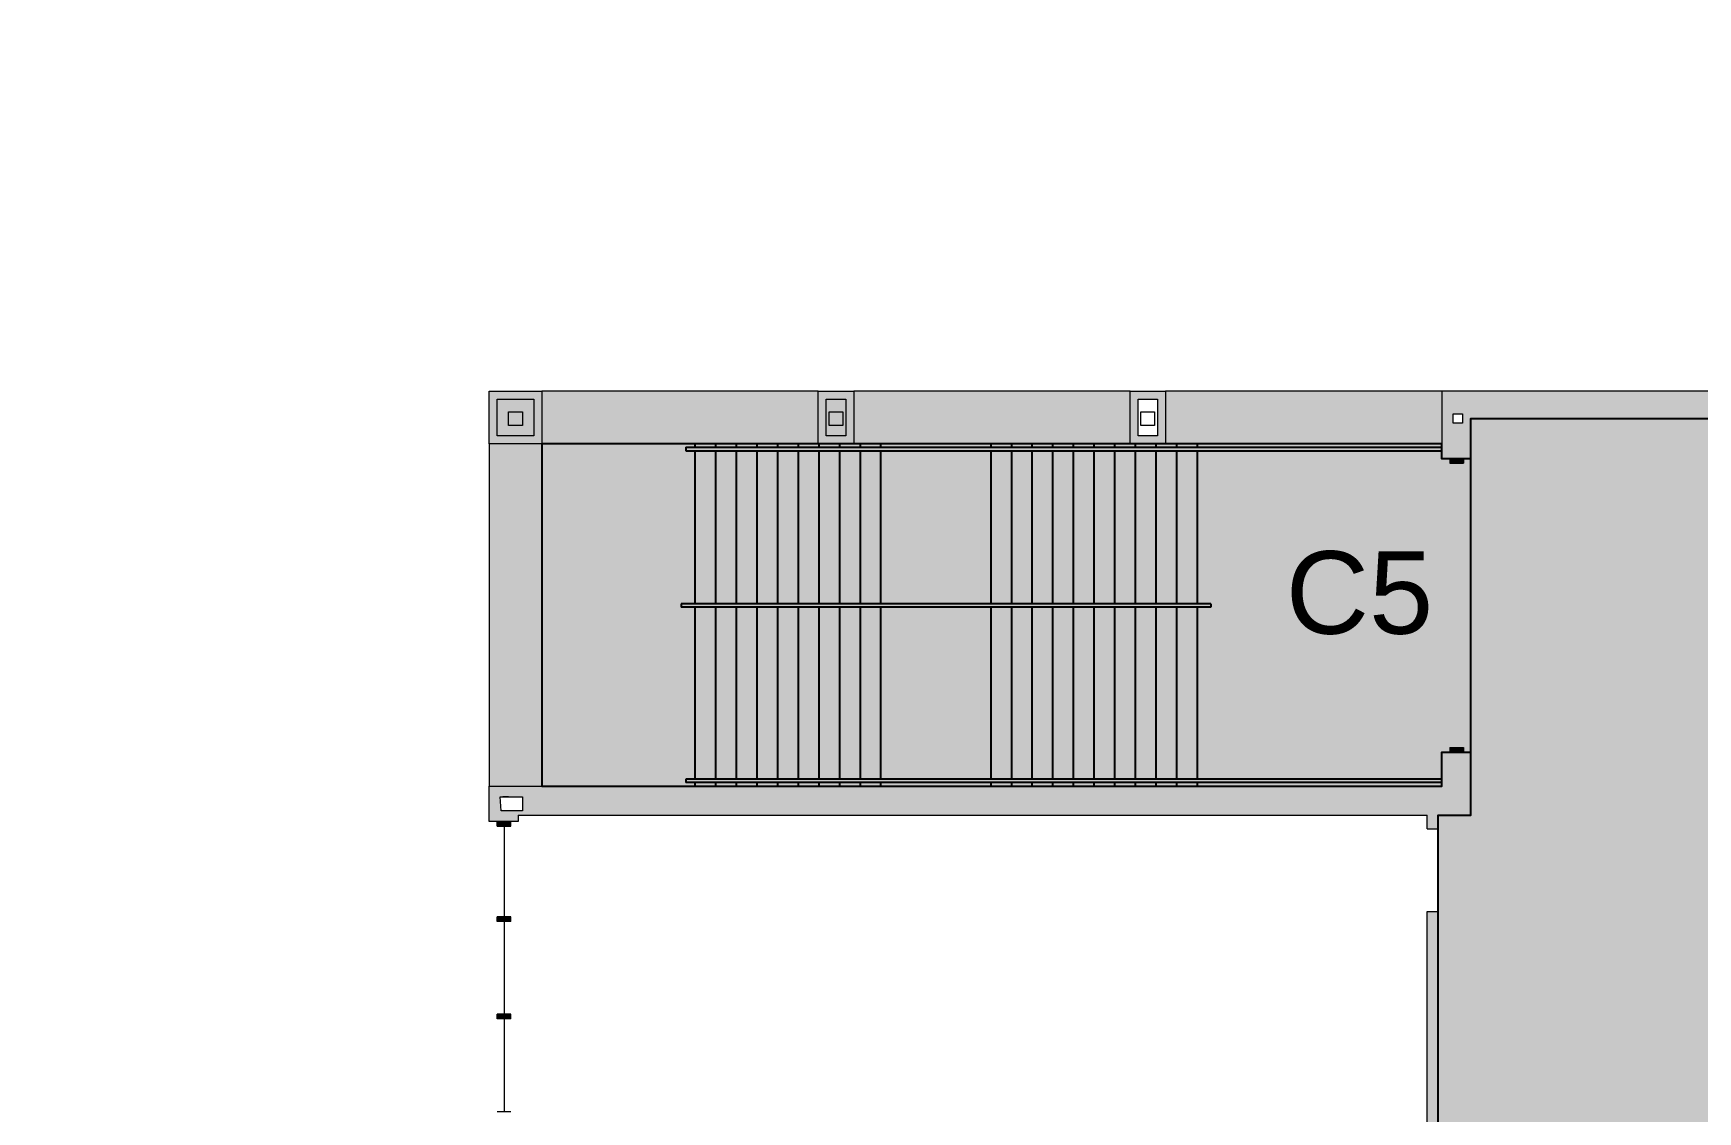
# Model space of a CAD drawing. Extents: x 674 to 9317, y -1087 to 3542.
# Drawn here: x 2009 to 2735, y 2316 to 2786 of the extents above; entities that cross this region are included whole.
import ezdxf

# ---------------------------------------------------------------- set-up
doc = ezdxf.new("R2010")
doc.units = 0
doc.header["$LTSCALE"] = 0.004
doc.header["$MEASUREMENT"] = 0
for name, color, linetype in [('CORRIDOR HATCH', 253, 'CONTINUOUS'), ('SOLID', 7, 'CONTINUOUS'), ('STAIR', 252, 'CONTINUOUS')]:
    doc.layers.add(name, color=color, linetype=linetype)
doc.layers.add('Room Number', color=7, linetype='CONTINUOUS', lineweight=9)
doc.layers.add('WALL', color=7, linetype='CONTINUOUS', lineweight=0)
doc.styles.add('style1', font='arial.ttf')

msp = doc.modelspace()

# ---------------------------------------------------------------- hatches: boundary and pattern name
at = {"layer": 'CORRIDOR HATCH'}
h = msp.add_hatch(color=256, dxfattribs=at)
h.dxf.hatch_style = 1
h.paths.add_polyline_path([(2231.06, 2606.92), (2231.06, 2457.67), (2623.56, 2457.67), (2623.56, 2472.42), (2636.19, 2472.42), (2636.19, 2600.42), (2623.56, 2600.42), (2623.56, 2606.92)])
h.paths.add_polyline_path([(953.26, 1816.22), (958.78, 1818.58), (960.7, 1814.09), (993.79, 1828.26), (991.88, 1832.74), (1132.6, 1892.96), (1137.38, 1895), (1123.37, 1930.12), (1108.42, 1973.58), (936.23, 1973.58), (897.97, 1973.58), (916.1, 1909.37)])
h.paths.add_polyline_path([(1791.5, 1230.86), (1791.5, 1225.98), (1787.5, 1225.98), (1787.5, 1036.36), (1892.06, 1036.36), (1892.06, 1225.98), (1827.5, 1225.98), (1827.5, 1230.86)])
h.paths.add_polyline_path([(2220.69, 1025.04), (2220.69, 1003.42), (2225.06, 1003.42), (2225.06, 992.42), (2220.69, 992.42), (2220.69, 798.42), (2225.06, 798.42), (2225.06, 794.04), (2383.06, 794.04), (2383.06, 797.42), (2392.06, 797.42), (2392.06, 794.04), (2536.06, 794.04), (2536.06, 814.54), (2540.94, 814.54), (2540.94, 914.54), (2536.06, 914.54), (2536.06, 935.04), (2366.06, 935.04), (2366.06, 1025.04)])
h.paths.add_polyline_path([(3828, 1219.48), (3828, 1008.36), (4073.12, 1008.36), (4073.12, 1019.86), (4078, 1019.86), (4078, 1207.92), (4073.12, 1207.86), (4073.12, 1219.48)])
h.paths.add_polyline_path([(4403.56, 2785.92), (4403.56, 2617.92), (4655.56, 2617.92), (4655.56, 2659.92), (4667.56, 2659.92), (4667.56, 2731.92), (4655.56, 2731.92), (4655.56, 2785.92)])
h.paths.add_polyline_path([(5211.19, -706.08), (5211.19, -712.08), (5201.19, -712.08), (5201.19, -962.08), (5255.19, -962.08), (5255.19, -712.08), (5247.19, -712.08), (5247.19, -706.08)])
h.paths.add_polyline_path([(5585.56, 613.92), (5585.56, 601.92), (5401.56, 601.92), (5401.56, 437.92), (5663.56, 437.92), (5663.56, 601.92), (5657.56, 601.92), (5657.56, 613.92)])
edge = h.paths.add_edge_path()
edge.add_arc((5687.56, 1657.92), 71.82, 270, 450)
edge.add_line((5687.56, 1729.74), (5587.94, 1729.92))
edge.add_line((5587.94, 1729.92), (5587.94, 1727.29))
edge.add_line((5587.94, 1727.29), (5577.44, 1727.29))
edge.add_line((5577.44, 1727.29), (5577.44, 1725.79))
edge.add_line((5577.44, 1725.79), (5578.94, 1725.79))
edge.add_line((5578.94, 1725.79), (5578.94, 1659.92))
edge.add_line((5578.94, 1659.92), (5587.94, 1659.92))
edge.add_line((5587.94, 1659.92), (5587.94, 1585.92))
edge.add_line((5587.94, 1585.92), (5681.56, 1585.92))
edge.add_line((5681.56, 1585.92), (5687.56, 1586.1))
h.paths.add_polyline_path([(6335.56, 2785.92), (6335.56, 2617.92), (6527.56, 2617.92), (6527.56, 2605.92), (6599.56, 2605.92), (6599.56, 2617.92), (6605.56, 2617.92), (6605.56, 2785.92)])
h.paths.add_polyline_path([(7421.56, 613.92), (7421.56, 601.92), (7415.56, 601.92), (7415.56, 433.92), (7679.56, 433.92), (7679.56, 601.92), (7493.56, 601.92), (7493.56, 613.92)])
h.paths.add_polyline_path([(8765.03, 2446.3), (8765.03, 2439.96), (8757.78, 2439.96), (8757.78, 2403.5), (8765.03, 2403.5), (8765.03, 2203.27), (8920.7, 2203.27), (8920.7, 2446.3)])
h = msp.add_hatch(color=256, dxfattribs=at)
h.dxf.hatch_style = 1
h.paths.add_polyline_path([(2622, 2445.04), (2636.19, 2445.04), (2636.19, 2617.92), (2745.12, 2617.92), (2745.12, 2401.48), (2987.56, 2401.48), (2987.56, 2454.92), (3143.81, 2454.92), (3143.81, 2406.92), (4050.06, 2406.92), (4050.06, 2454.92), (4102.56, 2454.92), (4102.56, 2565.92), (4208.68, 2608.93), (4307.56, 2608.93), (4307.56, 2605.92), (4283.56, 2461.92), (4283.56, 2437.92), (4294.56, 2437.92), (4126, 2310.36), (2713.12, 2310.36), (2713.12, 1605.48), (4126, 1605.42), (4126, 1514.42), (2713.12, 1514.42), (2713.12, 1371.48), (2749.12, 1371.48), (2749.12, 1316.36), (2713.12, 1316.36), (2713.12, 1213.48), (2749.12, 1213.48), (2749.12, 1198.36), (2749.12, 1158.36), (2713.12, 1158.36), (2713.12, 927.48), (2651.56, 781.92), (2621.06, 781.92), (2621.06, 797.42), (2612.06, 797.42), (2612.06, 794.04), (2540.94, 794.04), (2540.94, 937.23), (2618.06, 993.42), (2621.06, 993.42), (2621.06, 1002.42), (2618.06, 1002.42), (2618.06, 1151.92), (2624.06, 1151.92), (2624.06, 1167.42), (2615.06, 1167.42), (2615.06, 1279.92), (2622, 1376.42)])
at = {"layer": 'SOLID'}
h = msp.add_hatch(color=256, dxfattribs=at)
h.dxf.hatch_style = 1
h.paths.add_polyline_path([(2231.06, 2606.92), (2208.06, 2606.92), (2208.06, 2457.67), (2231.06, 2457.67)])
h.paths.add_polyline_path([(2231.06, 2629.92), (2208.06, 2629.92), (2208.06, 2606.92), (2231.06, 2606.92)])
h.paths.add_polyline_path([(2211.56, 2610.42), (2211.56, 2626.42), (2227.56, 2626.42), (2227.56, 2610.42)], flags=16)
h.paths.add_polyline_path([(2216.56, 2614.92), (2216.56, 2620.92), (2222.56, 2620.92), (2222.56, 2614.92)], flags=0)
h.paths.add_polyline_path([(2227.56, 2626.42), (2211.56, 2626.42), (2211.56, 2610.42), (2227.56, 2610.42)], flags=16)
h.paths.add_polyline_path([(2351.56, 2629.92), (2231.06, 2629.92), (2231.06, 2606.92), (2297.81, 2606.92), (2351.56, 2606.92)])
h.paths.add_polyline_path([(2367.06, 2629.92), (2351.56, 2629.92), (2351.56, 2606.92), (2362.81, 2606.92), (2367.06, 2606.92)])
h.paths.add_polyline_path([(2355.06, 2610.42), (2355.06, 2626.42), (2363.56, 2626.42), (2363.56, 2610.42)], flags=16)
h.paths.add_polyline_path([(2356.31, 2614.92), (2356.31, 2620.92), (2362.31, 2620.92), (2362.31, 2614.92)], flags=0)
h.paths.add_polyline_path([(2363.56, 2626.42), (2355.06, 2626.42), (2355.06, 2610.42), (2363.56, 2610.42)], flags=16)
h.paths.add_polyline_path([(2487.56, 2629.92), (2367.06, 2629.92), (2367.06, 2606.92), (2472.56, 2606.92), (2487.56, 2606.92)])
h.paths.add_polyline_path([(2503.06, 2629.92), (2487.56, 2629.92), (2487.56, 2606.92), (2503.06, 2606.92)])
h.paths.add_polyline_path([(2499.56, 2626.42), (2499.56, 2610.42), (2491.06, 2610.42), (2491.06, 2626.42)], flags=0)
h.paths.add_polyline_path([(2492.31, 2620.92), (2498.31, 2620.92), (2498.31, 2614.92), (2492.31, 2614.92)], flags=0)
h.paths.add_polyline_path([(2499.56, 2626.42), (2491.06, 2626.42), (2491.06, 2610.42), (2499.56, 2610.42)], flags=16)
h.paths.add_polyline_path([(2623.56, 2629.92), (2503.06, 2629.92), (2503.06, 2606.92), (2623.56, 2606.92)])
h.paths.add_polyline_path([(2757.72, 2629.92), (2623.56, 2629.92), (2623.56, 2606.92), (2623.56, 2600.42), (2636.19, 2600.42), (2636.19, 2617.92), (2675.56, 2617.92), (2757.72, 2617.92)])
h.paths.add_polyline_path([(2632.56, 2619.92), (2632.56, 2615.92), (2628.56, 2615.92), (2628.56, 2619.92)], flags=16)
for points in [[(2633.06, 2600.42), (2627.06, 2600.42), (2627.06, 2598.42), (2633.06, 2598.42)], [(2633.06, 2474.42), (2627.06, 2474.42), (2627.06, 2472.42), (2633.06, 2472.42)]]:
    msp.add_hatch(color=256, dxfattribs=at).paths.add_polyline_path(points)
h = msp.add_hatch(color=256, dxfattribs=at)
h.dxf.hatch_style = 1
h.paths.add_polyline_path([(2636.19, 2472.42), (2623.56, 2472.42), (2623.56, 2457.67), (2208.06, 2457.67), (2208.06, 2442.17), (2220.69, 2442.17), (2220.69, 2445.04), (2617.12, 2445.04), (2617.12, 2439.04), (2622, 2439.04), (2622, 2445.04), (2636.19, 2445.04)])
h.paths.add_polyline_path([(2222.56, 2446.92), (2213.25, 2446.92), (2212.81, 2452.92), (2222.56, 2452.92)], flags=16)
h.paths.add_polyline_path([(2622, 2403.04), (2617.12, 2403.04), (2617.12, 2226.42), (2612.06, 2226.42), (2612.06, 2217.42), (2617.12, 2217.42), (2617.12, 2076.48), (2622, 2076.48), (2622, 2165.36)])
h.paths.add_polyline_path([(2619.56, 2224.92), (2619.56, 2218.92), (2613.56, 2218.92), (2613.56, 2224.92)], flags=16)
h.paths.add_polyline_path([(2622, 2076.48), (2617.12, 2076.48), (2617.12, 1882.92), (2622, 1882.92)])

# ---------------------------------------------------------------- linework, layer by layer
at = {"layer": 'CORRIDOR HATCH'}
msp.add_lwpolyline([(2622, 1376.42), (2622, 2445.04), (2622, 2445.04), (2636.19, 2445.04), (2636.19, 2617.92), (2745.12, 2617.92), (2745.12, 2401.48), (2987.56, 2401.48), (2987.56, 2454.92), (3143.81, 2454.92), (3143.81, 2406.92), (4050.06, 2406.92), (4050.06, 2454.92), (4102.56, 2454.92), (4102.56, 2565.92), (4208.68, 2608.93)], dxfattribs=at)
msp.add_lwpolyline([(2231.06, 2606.92), (2231.06, 2457.67), (2623.56, 2457.67), (2623.56, 2472.42), (2636.19, 2472.42), (2636.19, 2600.42), (2623.56, 2600.42), (2623.56, 2606.92), (2231.06, 2606.92)], close=True, dxfattribs=at)
at = {"layer": 'SOLID'}
for points in [[(2211.56, 2442.17), (2217.56, 2442.17), (2211.56, 2440.17), (2217.56, 2440.17)], [(2211.56, 2400.67), (2217.56, 2400.67), (2211.56, 2398.67), (2217.56, 2398.67)], [(2211.56, 2358.17), (2217.56, 2358.17), (2211.56, 2356.17), (2217.56, 2356.17)]]:
    msp.add_solid(points, dxfattribs=at)
at = {"layer": 'STAIR'}
for p, q in [((2362.81, 2606.92), (2297.81, 2606.92)), ((2297.81, 2606.92), (2297.81, 2605.42)), ((2306.81, 2606.92), (2306.81, 2605.42)), ((2315.81, 2606.92), (2315.81, 2605.42)), ((2324.81, 2606.92), (2324.81, 2605.42)), ((2333.81, 2606.92), (2333.81, 2605.42)), ((2342.81, 2606.92), (2342.81, 2605.42)), ((2351.81, 2606.92), (2351.81, 2605.42)), ((2360.81, 2606.92), (2360.81, 2605.42)), ((2472.56, 2606.92), (2362.81, 2606.92)), ((2369.81, 2606.92), (2369.81, 2605.42)), ((2378.81, 2606.92), (2378.81, 2605.42)), ((2426.81, 2606.92), (2426.81, 2605.42)), ((2435.81, 2606.92), (2435.81, 2605.42)), ((2444.81, 2606.92), (2444.81, 2605.42)), ((2453.81, 2606.92), (2453.81, 2605.42)), ((2462.81, 2606.92), (2462.81, 2605.42)), ((2471.81, 2606.92), (2471.81, 2605.42)), ((2490.56, 2606.92), (2472.56, 2606.92)), ((2480.81, 2606.92), (2480.81, 2605.42)), ((2489.81, 2606.92), (2489.81, 2605.42)), ((2498.81, 2606.92), (2498.81, 2605.42)), ((2507.81, 2606.92), (2507.81, 2605.42)), ((2516.81, 2606.92), (2516.81, 2605.42)), ((2293.81, 2605.42), (2623.56, 2605.42)), ((2293.81, 2605.42), (2293.81, 2603.92)), ((2293.81, 2603.92), (2623.56, 2603.92)), ((2297.81, 2603.92), (2297.81, 2537.17)), ((2306.81, 2603.92), (2306.81, 2537.17)), ((2315.81, 2603.92), (2315.81, 2537.17)), ((2324.81, 2603.92), (2324.81, 2537.17)), ((2333.81, 2603.92), (2333.81, 2537.17)), ((2342.81, 2603.92), (2342.81, 2537.17)), ((2351.81, 2603.92), (2351.81, 2537.17)), ((2360.81, 2603.92), (2360.81, 2537.17)), ((2369.81, 2603.92), (2369.81, 2537.17)), ((2378.81, 2603.92), (2378.81, 2537.17)), ((2426.81, 2603.92), (2426.81, 2537.17)), ((2435.81, 2603.92), (2435.81, 2537.17)), ((2444.81, 2603.92), (2444.81, 2537.17)), ((2453.81, 2603.92), (2453.81, 2537.17)), ((2462.81, 2603.92), (2462.81, 2537.17)), ((2471.81, 2603.92), (2471.81, 2537.17)), ((2480.81, 2603.92), (2480.81, 2537.17)), ((2489.81, 2603.92), (2489.81, 2537.17)), ((2498.81, 2603.92), (2498.81, 2537.17)), ((2507.81, 2603.92), (2507.81, 2537.17)), ((2516.81, 2603.92), (2516.81, 2537.17)), ((2543.56, 2605.42), (2623.56, 2605.42)), ((2543.56, 2603.92), (2623.56, 2603.92)), ((2522.81, 2537.17), (2291.81, 2537.17)), ((2291.81, 2537.17), (2291.81, 2535.67)), ((2522.81, 2535.67), (2291.81, 2535.67)), ((2297.81, 2535.67), (2297.81, 2460.67)), ((2306.81, 2535.67), (2306.81, 2460.67)), ((2315.81, 2535.67), (2315.81, 2460.67)), ((2324.81, 2535.67), (2324.81, 2460.67)), ((2333.81, 2535.67), (2333.81, 2460.67)), ((2342.81, 2535.67), (2342.81, 2460.67)), ((2351.81, 2535.67), (2351.81, 2460.67)), ((2360.81, 2535.67), (2360.81, 2460.67)), ((2369.81, 2535.67), (2369.81, 2460.67)), ((2378.81, 2535.67), (2378.81, 2460.67)), ((2426.81, 2535.67), (2426.81, 2460.67)), ((2435.81, 2535.67), (2435.81, 2460.67)), ((2444.81, 2535.67), (2444.81, 2460.67)), ((2453.81, 2535.67), (2453.81, 2460.67)), ((2462.81, 2535.67), (2462.81, 2460.67)), ((2471.81, 2535.67), (2471.81, 2460.67)), ((2480.81, 2535.67), (2480.81, 2460.67)), ((2489.81, 2535.67), (2489.81, 2460.67)), ((2498.81, 2535.67), (2498.81, 2460.67)), ((2507.81, 2535.67), (2507.81, 2460.67)), ((2516.81, 2535.67), (2516.81, 2460.67)), ((2522.81, 2537.17), (2522.81, 2535.67)), ((2623.56, 2460.67), (2293.81, 2460.67)), ((2293.81, 2460.67), (2293.81, 2459.17)), ((2623.56, 2459.17), (2293.81, 2459.17)), ((2297.81, 2459.17), (2297.81, 2457.67)), ((2306.81, 2459.17), (2306.81, 2457.67)), ((2315.81, 2459.17), (2315.81, 2457.67)), ((2324.81, 2459.17), (2324.81, 2457.67)), ((2333.81, 2459.17), (2333.81, 2457.67)), ((2342.81, 2459.17), (2342.81, 2457.67)), ((2351.81, 2459.17), (2351.81, 2457.67)), ((2360.81, 2459.17), (2360.81, 2457.67)), ((2369.81, 2459.17), (2369.81, 2457.67)), ((2378.81, 2459.17), (2378.81, 2457.67)), ((2426.81, 2459.17), (2426.81, 2457.67)), ((2435.81, 2459.17), (2435.81, 2457.67)), ((2444.81, 2459.17), (2444.81, 2457.67)), ((2453.81, 2459.17), (2453.81, 2457.67)), ((2462.81, 2459.17), (2462.81, 2457.67)), ((2471.81, 2459.17), (2471.81, 2457.67)), ((2480.81, 2459.17), (2480.81, 2457.67)), ((2489.81, 2459.17), (2489.81, 2457.67)), ((2498.81, 2459.17), (2498.81, 2457.67)), ((2507.81, 2459.17), (2507.81, 2457.67)), ((2516.81, 2459.17), (2516.81, 2457.67)), ((2623.56, 2460.67), (2543.56, 2460.67)), ((2623.56, 2459.17), (2543.56, 2459.17))]:
    msp.add_line(p, q, dxfattribs=at)
at = {"layer": 'WALL', "linetype": 'Continuous'}
for p, q in [((2351.56, 2629.92), (2231.06, 2629.92)), ((2487.56, 2629.92), (2367.06, 2629.92)), ((2623.56, 2629.92), (2503.06, 2629.92)), ((2623.56, 2629.92), (2543.56, 2629.92)), ((2208.06, 2606.92), (2208.06, 2457.67)), ((2297.81, 2606.92), (2231.06, 2606.92)), ((2231.06, 2606.92), (2231.06, 2457.67))]:
    msp.add_line(p, q, dxfattribs=at)
at = {"layer": 'WALL'}
for p, q in [((2757.72, 2629.92), (2623.56, 2629.92)), ((2623.56, 2629.92), (2623.56, 2600.42)), ((2623.56, 2629.92), (2623.56, 2600.42)), ((2675.56, 2629.92), (2623.56, 2629.92)), ((2757.72, 2617.92), (2636.19, 2617.92)), ((2636.19, 2617.92), (2636.19, 2600.42)), ((2636.19, 2617.92), (2636.19, 2600.42)), ((2675.56, 2617.92), (2636.19, 2617.92)), ((2297.81, 2606.92), (2623.56, 2606.92)), ((2543.56, 2606.92), (2623.56, 2606.92)), ((2623.56, 2600.42), (2636.19, 2600.42)), ((2623.56, 2600.42), (2636.19, 2600.42)), ((2627.06, 2600.42), (2627.06, 2598.42)), ((2627.06, 2600.42), (2627.06, 2598.42)), ((2633.06, 2600.42), (2633.06, 2598.42)), ((2633.06, 2600.42), (2633.06, 2598.42)), ((2627.06, 2598.42), (2633.06, 2598.42)), ((2627.06, 2598.42), (2633.06, 2598.42)), ((2623.56, 2472.42), (2636.19, 2472.42)), ((2623.56, 2472.42), (2636.19, 2472.42)), ((2623.56, 2472.42), (2623.56, 2457.67)), ((2623.56, 2472.42), (2623.56, 2457.67)), ((2627.06, 2474.42), (2633.06, 2474.42)), ((2627.06, 2474.42), (2633.06, 2474.42)), ((2627.06, 2474.42), (2627.06, 2472.42)), ((2627.06, 2474.42), (2627.06, 2472.42)), ((2633.06, 2474.42), (2633.06, 2472.42)), ((2633.06, 2474.42), (2633.06, 2472.42)), ((2636.19, 2472.42), (2636.19, 2445.04)), ((2636.19, 2472.42), (2636.19, 2445.04)), ((2208.06, 2457.67), (2623.56, 2457.67)), ((2208.06, 2442.17), (2208.06, 2457.67)), ((2543.56, 2457.67), (2623.56, 2457.67)), ((2216.56, 2452.92), (2214.06, 2452.92)), ((2216.56, 2446.92), (2214.06, 2446.92)), ((2220.69, 2442.17), (2208.06, 2442.17)), ((2211.56, 2440.17), (2211.56, 2442.17)), ((2211.56, 2440.17), (2217.56, 2440.17)), ((2214.56, 2440.17), (2214.56, 2400.67)), ((2217.56, 2440.17), (2217.56, 2442.17)), ((2220.69, 2445.04), (2617.12, 2445.04)), ((2220.69, 2445.04), (2220.69, 2442.17)), ((2543.56, 2445.04), (2617.12, 2445.04)), ((2617.12, 2439.04), (2617.12, 2445.04)), ((2617.12, 2439.04), (2617.12, 2445.04)), ((2617.12, 2439.04), (2622, 2439.04)), ((2622, 2439.04), (2622, 2445.04)), ((2622, 2439.04), (2622, 2445.04)), ((2622, 2445.04), (2636.19, 2445.04)), ((2622, 2445.04), (2636.19, 2445.04)), ((2617.12, 2226.42), (2617.12, 2403.04)), ((2617.12, 2226.42), (2617.12, 2403.04)), ((2617.12, 2403.04), (2622, 2403.04)), ((2622, 2165.36), (2622, 2403.04)), ((2622, 2165.36), (2622, 2403.04)), ((2211.56, 2398.67), (2211.56, 2400.67)), ((2217.56, 2400.67), (2211.56, 2400.67)), ((2217.56, 2398.67), (2211.56, 2398.67)), ((2214.56, 2398.67), (2214.56, 2358.17)), ((2217.56, 2398.67), (2217.56, 2400.67)), ((2211.56, 2356.17), (2211.56, 2358.17)), ((2217.56, 2358.17), (2211.56, 2358.17)), ((2217.56, 2356.17), (2211.56, 2356.17)), ((2214.56, 2356.17), (2214.56, 2315.67)), ((2217.56, 2356.17), (2217.56, 2358.17)), ((2217.56, 2315.67), (2211.56, 2315.67))]:
    msp.add_line(p, q, dxfattribs=at)
for points in [[(2231.06, 2606.92), (2208.06, 2606.92), (2208.06, 2629.92), (2231.06, 2629.92)], [(2367.06, 2606.92), (2351.56, 2606.92), (2351.56, 2629.92), (2367.06, 2629.92)], [(2503.06, 2606.92), (2487.56, 2606.92), (2487.56, 2629.92), (2503.06, 2629.92)], [(2227.56, 2610.42), (2211.56, 2610.42), (2211.56, 2626.42), (2227.56, 2626.42)], [(2222.56, 2620.92), (2222.56, 2614.92), (2216.56, 2614.92), (2216.56, 2620.92)], [(2363.56, 2610.42), (2355.06, 2610.42), (2355.06, 2626.42), (2363.56, 2626.42)], [(2362.31, 2620.92), (2362.31, 2614.92), (2356.31, 2614.92), (2356.31, 2620.92)], [(2499.56, 2610.42), (2491.06, 2610.42), (2491.06, 2626.42), (2499.56, 2626.42)], [(2498.31, 2620.92), (2498.31, 2614.92), (2492.31, 2614.92), (2492.31, 2620.92)], [(2628.56, 2615.92), (2628.56, 2619.92), (2632.56, 2619.92), (2632.56, 2615.92)], [(2628.56, 2615.92), (2628.56, 2619.92), (2632.56, 2619.92), (2632.56, 2615.92)], [(2222.56, 2452.92), (2222.56, 2446.92), (2213.25, 2446.92), (2212.81, 2452.92)]]:
    msp.add_lwpolyline(points, close=True, dxfattribs=at)

# ---------------------------------------------------------------- texts
at = {"layer": 'Room Number', "style": 'style1'}
msp.add_text('C5', height=36, dxfattribs=at).set_placement((2555.5, 2524.08))

doc.saveas('drawing.dxf')
